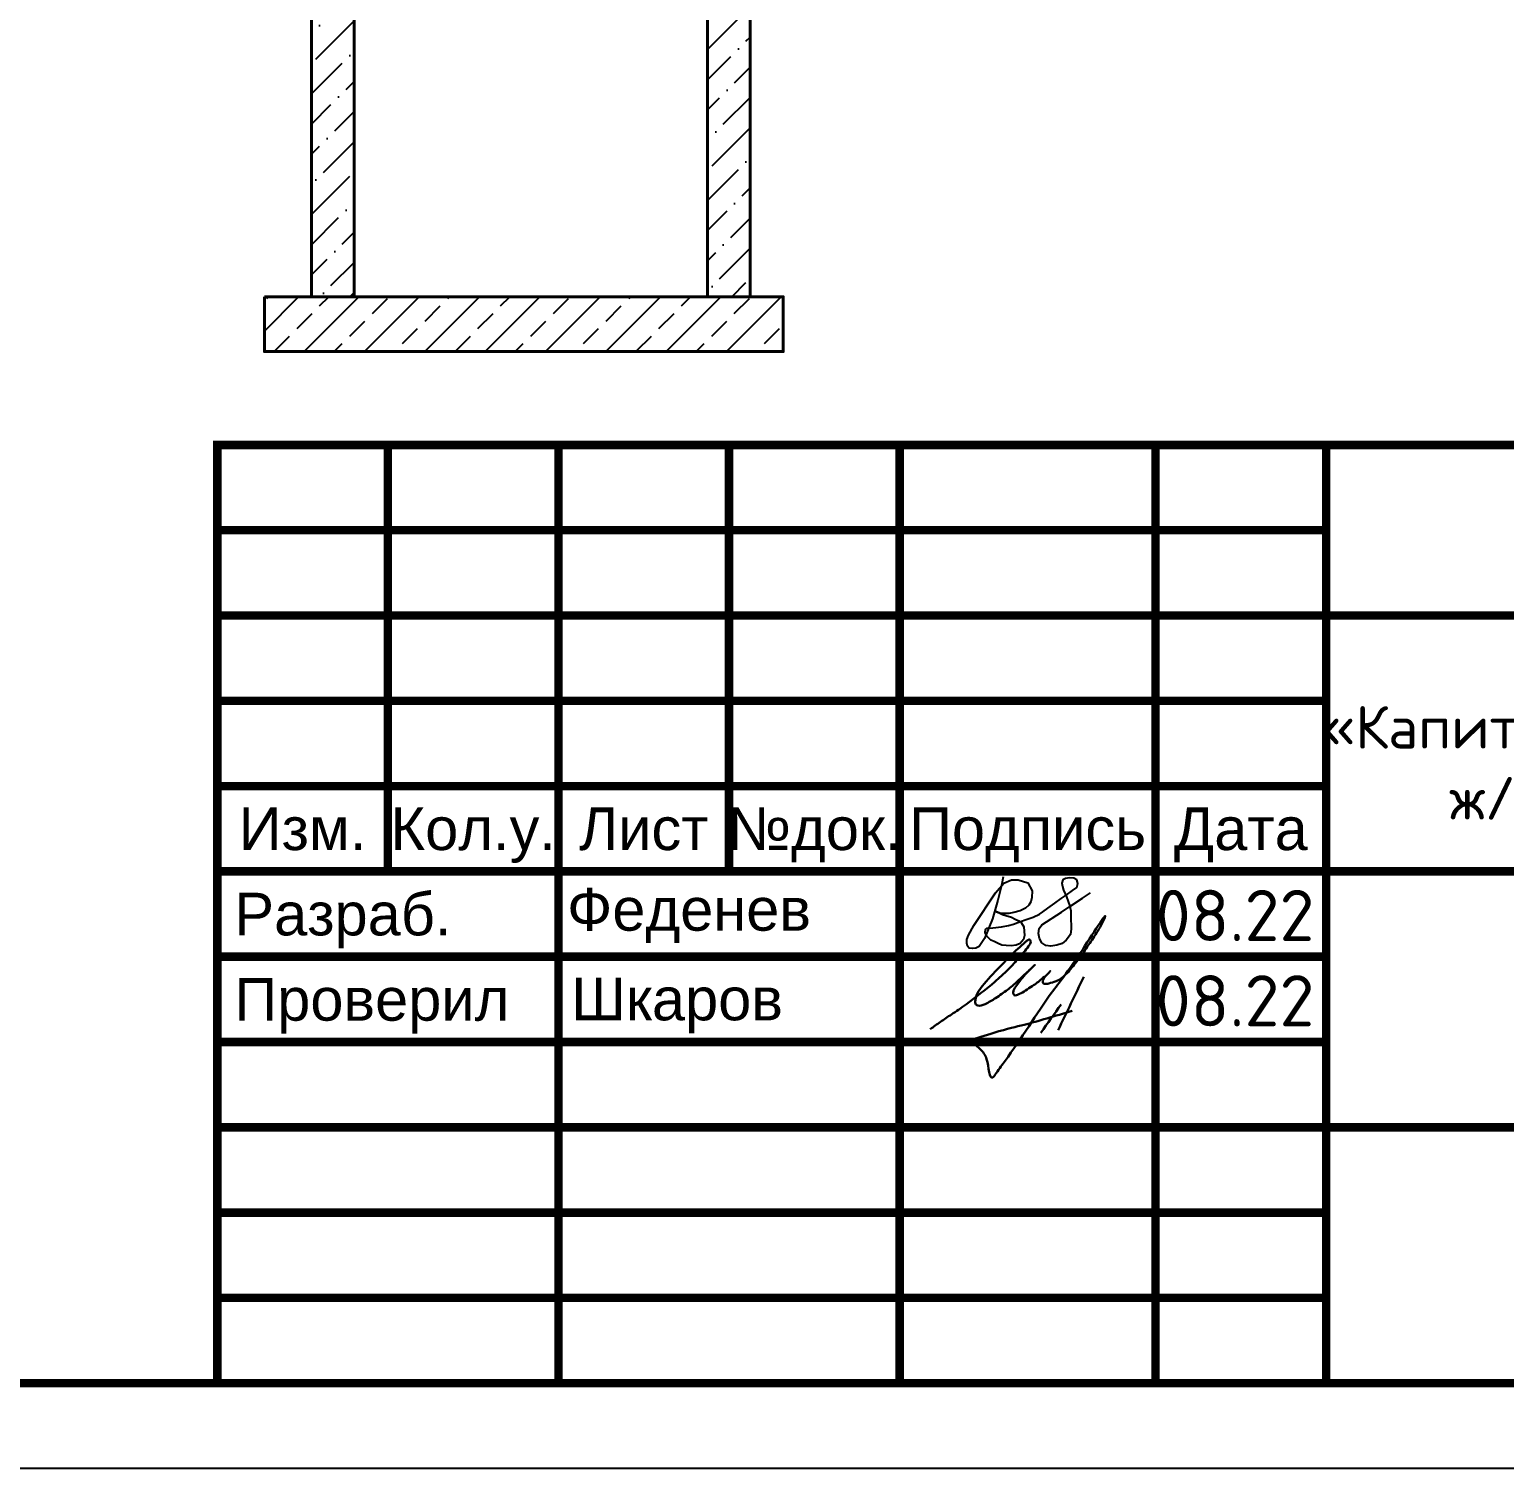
# Model space of a CAD drawing. Header units: millimetres. Extents: x 1114 to 8235, y 637 to 5441.
# Drawn here: x 4965.5 to 5052, y 1173.7 to 1258 of the extents above; entities that cross this region are included whole.
import ezdxf
from ezdxf.enums import TextEntityAlignment as Align

# ---------------------------------------------------------------- set-up
doc = ezdxf.new("R2010")
doc.units = ezdxf.units.MM
for name, color, linetype, lineweight in [('9 Размеры на геодезии', 5, 'Continuous', 40), ('Размерный', 4, 'Continuous', 30), ('Размеры на чертеже', 250, 'Continuous', 25)]:
    doc.layers.add(name, color=color, linetype=linetype, lineweight=lineweight)
doc.layers.add('рамка', color=7, linetype='Continuous')
doc.styles.add('-ISOCPEUR-', font='isocpeur.ttf')
doc.styles.get("Standard").update_dxf_attribs({"font": 'arial.ttf'})

# ---------------------------------------------------------------- blocks, each defined once
blk = doc.blocks.new('*U293')
blk.add_lwpolyline([(0, 123), (594, 123), (594, -297), (0, -297)], close=True)
at = {"const_width": 0.5}
blk.add_lwpolyline([(20, 118), (589, 118), (589, -292), (20, -292)], close=True, dxfattribs=at)
for points in [[(404, -292), (404, -237), (589, -237)], [(414, -237), (414, -262)], [(424, -237), (424, -292)], [(434, -237), (434, -262)], [(444, -237), (444, -292)], [(459, -237), (459, -292)], [(469, -237), (469, -292)], [(404, -242), (469, -242)], [(404, -247), (469, -247)], [(469, -247), (589, -247)], [(404, -252), (469, -252)], [(404, -257), (469, -257)], [(404, -262), (589, -262)], [(404, -267), (469, -267)], [(404, -272), (469, -272)], [(404, -277), (469, -277)], [(469, -277), (589, -277)], [(404, -282), (469, -282)], [(404, -287), (469, -287)]]:
    blk.add_lwpolyline(points, dxfattribs=at)
for s, p in [('Изм.', (409, -259.5)), ('Кол.у.', (419, -259.5)), ('Лист', (429, -259.5)), ('№док.', (439, -259.5)), ('Подпись', (451.5, -259.5)), ('Дата', (464, -259.5))]:
    blk.add_text(s, height=2.5).set_placement(p, align=Align.MIDDLE_CENTER)
for s, p in [('Разраб.', (405, -264.5)), ('Проверил', (405, -269.5))]:
    blk.add_text(s, height=2.5).set_placement(p, align=Align.MIDDLE_LEFT)
at = {"insert": (527.343, -255.971), "char_height": 2.5, "width": 124.31117, "attachment_point": 5, "style": '-ISOCPEUR-'}
blk.add_mtext('\\pi3.21545;{\\C7;«Капитальный ремонт тепловых сетей от ТК-8013 по ул. Куйбышева,д.7 до ж/д. №6 по ул. Луговая в ГО г. Рыбинск Ярославской области».}', dxfattribs=at)
blk.add_attdef('РАЗРАБОТАЛ', text='', height=2.5).set_placement((424.501, -264.224), align=Align.MIDDLE_LEFT)
at = {"flags": 8}
for tag, height, p in [('ДАТА', 2.5, (464.074, -264.402)), ('ЛИСТ', 3, (560.388, -271.915)), ('ЛИСТОВ', 3, (577.888, -271.915))]:
    blk.add_attdef(tag, text='', height=height, dxfattribs=at).set_placement(p, align=Align.MIDDLE_CENTER)
for tag, p in [('ТЕПЛОВЫЕ_СЕТИ_001', (489.411, -270.975)), ('ИМЯ_ЧЕРТЕЖА_001', (491.508, -285.584))]:
    blk.add_attdef(tag, p, '', height=3, dxfattribs=at)
blk.add_attdef('ПРОВЕРИЛ', (424.749, -270.729), '', height=2.5)
at = {"style": '-ISOCPEUR-', "flags": 8}
blk.add_attdef('ФОРМАТ', text='', height=3, dxfattribs=at).set_placement((554.972, -294.745), align=Align.MIDDLE_CENTER)
blk = doc.blocks.new('подпись')
at = {"lineweight": 30}
for points in [[(-0.82, -1.225), (-0.208, -0.796), (0.429, -0.361), (0.855, -0.08), (1.32, 0.253), (2.001, 0.772), (2.795, 1.399), (3.272, 1.827), (3.842, 2.359), (4.465, 3.065), (5.012, 3.73), (5.076, 3.95), (5.014, 4.027), (4.906, 4.001), (4.755, 3.878), (4.332, 3.495), (3.4, 2.576), (2.343, 1.429), (1.835, 0.482), (1.869, 0.229), (1.988, 0.161), (2.165, 0.161), (2.413, 0.252), (3.02, 0.603), (3.714, 1.088), (4.343, 1.624), (5.321, 2.549), (4.752, 1.981), (4.266, 1.359), (4.075, 1.049), (4.069, 0.847), (4.111, 0.776), (4.248, 0.776), (4.424, 0.843), (4.779, 1.048), (5.159, 1.3), (5.466, 1.506), (5.722, 1.726), (6.052, 1.989), (6.229, 2.182), (5.944, 1.882), (5.796, 1.625), (5.796, 1.497), (5.891, 1.441), (6.132, 1.461), (6.57, 1.595), (6.902, 1.787), (7.496, 2.393), (8.037, 3.079), (8.605, 3.922), (9.148, 4.763), (9.43, 5.333), (7.998, 3.261), (6.286, 0.884), (3.582, -3.067), (3.054, -3.8), (2.851, -4.052), (2.493, -2.98), (2.121, -2.392), (1.297, -1.963), (1.024, -2.029), (2.914, -1.436), (4.701, -0.96), (7.512, -0.145)], [(8.192, 1.853), (6.683, -1.27)], [(6.859, 0.227), (5.672, -1.426)]]:
    blk.add_spline(points, degree=3, dxfattribs=at)
blk = doc.blocks.new('Подпись Леха')
at = {"layer": 'рамка'}
blk.add_blockref('подпись', (2.696, 0.109), dxfattribs=at)

msp = doc.modelspace()

# ---------------------------------------------------------------- hatches: boundary and pattern name
h = msp.add_hatch()
h.set_pattern_fill('ANSI36', color=256, scale=0.39375)
h.set_pattern_definition([(45, (1169.8705, 5288.4025), (0.66299547, 2.4309834), [3.12539063, -0.62507813, 0, -0.62507813])])
h.paths.add_polyline_path([(4982.056, 1242.363), (4984.556, 1242.363), (4984.556, 1328.819), (4982.056, 1328.819)])
h = msp.add_hatch()
h.set_pattern_fill('ANSI36', color=256, scale=0.39375)
h.set_pattern_definition([(45, (1197.9549, 5308.2416), (0.66299547, 2.4309834), [3.12539063, -0.62507813, 0, -0.62507813])])
h.paths.add_polyline_path([(5007.774, 1328.819), (5005.274, 1328.819), (5005.274, 1285.018), (5007.774, 1285.018)])
h.paths.add_polyline_path([(5005.274, 1268.612), (5007.774, 1268.612), (5007.774, 1285.018), (5005.274, 1285.018)])
h.paths.add_polyline_path([(5007.774, 1266.987), (5005.274, 1266.987), (5005.274, 1242.363), (5007.774, 1242.363)])
h = msp.add_hatch()
h.set_pattern_fill('ANSI33', color=256, scale=0.39375)
h.set_pattern_definition([(45, (1169.8705, 5270.188), (-1.7679879, 1.7679879), []), (45, (1171.6384, 5270.188), (-1.7679879, 1.7679879), [1.25015625, -0.6250781])])
h.paths.add_polyline_path([(4979.299, 1242.363), (4979.299, 1239.154), (5009.717, 1239.154), (5009.717, 1242.363)])

# ---------------------------------------------------------------- linework, layer by layer
msp.add_lwpolyline([(5022.608, 1208.371), (5022.508, 1207.849), (5022.299, 1206.992), (5021.982, 1205.911), (5021.518, 1204.75), (5021.2, 1204.279), (5021.006, 1204.18), (5020.812, 1204.156), (5020.624, 1204.18), (5020.527, 1204.292), (5020.478, 1204.475), (5020.483, 1204.684), (5020.58, 1204.945), (5020.883, 1205.505), (5022.157, 1207.419), (5022.654, 1207.993), (5023.104, 1208.187), (5023.484, 1208.179), (5024.05, 1208.016), (5024.314, 1207.543), (5024.29, 1207.155), (5024.233, 1206.892), (5024.117, 1206.708), (5023.913, 1206.524), (5023.602, 1206.368), (5023.243, 1206.267), (5022.932, 1206.208), (5022.666, 1206.218), (5022.408, 1206.227), (5022.171, 1206.339), (5022.113, 1206.356), (5022.369, 1206.246), (5022.576, 1206.157), (5022.768, 1206.089), (5023.088, 1205.997), (5023.313, 1205.891), (5023.523, 1205.792), (5023.661, 1205.696), (5023.812, 1205.425), (5023.836, 1205.175), (5023.859, 1204.928), (5023.805, 1204.683), (5023.609, 1204.465), (5023.367, 1204.355), (5023.07, 1204.324), (5022.781, 1204.34), (5022.537, 1204.353), (5022.312, 1204.457), (5022.074, 1204.567), (5021.891, 1204.651), (5021.781, 1204.754), (5021.642, 1204.883), (5021.558, 1205.094), (5021.563, 1205.284), (5021.675, 1205.348), (5022.008, 1205.382), (5022.508, 1205.433), (5022.917, 1205.519), (5023.21, 1205.58), (5023.46, 1205.69), (5023.895, 1205.846), (5024.369, 1206.007), (5024.731, 1206.178), (5024.931, 1206.32), (5025.23, 1206.531), (5025.628, 1206.814), (5026.012, 1207.085), (5026.309, 1207.296), (5026.674, 1207.554), (5026.928, 1207.734), (5026.981, 1207.977), (5026.926, 1208.181), (5026.754, 1208.29), (5026.504, 1208.306), (5026.253, 1208.275), (5026.102, 1208.182), (5026.048, 1208.001), (5026.077, 1207.8), (5026.151, 1207.58), (5026.327, 1207.184), (5026.518, 1206.636), (5026.567, 1206.372), (5026.581, 1206.054), (5026.598, 1205.317), (5026.551, 1204.98), (5026.308, 1204.659), (5026.065, 1204.448), (5025.752, 1204.354), (5025.407, 1204.307), (5025.101, 1204.346), (5024.866, 1204.495), (5024.741, 1204.753), (5024.67, 1205.051), (5024.709, 1205.333), (5024.874, 1205.552), (5026.018, 1206.289), (5026.449, 1206.594), (5027.256, 1207.119), (5027.73, 1207.427)])
at = {"layer": '9 Размеры на геодезии', "color": 0, "linetype": 'ByBlock'}
for points in [[(4982.056, 1328.819), (4984.556, 1328.819), (4984.556, 1242.363), (4982.056, 1242.363)], [(4979.299, 1242.363), (5009.717, 1242.363), (5009.717, 1239.154), (4979.299, 1239.154)]]:
    msp.add_lwpolyline(points, close=True, dxfattribs=at)
msp.add_lwpolyline([(5007.774, 1266.987), (5007.774, 1242.363), (5005.274, 1242.363), (5005.274, 1266.987)], dxfattribs=at)

# ---------------------------------------------------------------- block references
msp.add_blockref('Подпись Леха', (5016.448, 1200.546))
at = {"layer": 'Размеры на чертеже', "lineweight": 90}
ref = msp.add_blockref('*U293', (4572.54, 1470.682), dxfattribs=at)
ref.add_attrib('РАЗРАБОТАЛ', 'Феденев', dxfattribs={"layer": '0', "height": 2.5}).set_placement((4997.041, 1206.458), align=Align.MIDDLE_LEFT)
ref.add_attrib('ПРОВЕРИЛ', 'Шкаров', (4997.289, 1199.953), dxfattribs={"layer": '0', "height": 2.5})

# ---------------------------------------------------------------- texts
at = {"layer": 'Размерный', "color": 0, "style": '-ISOCPEUR-'}
for p in [(5031.548, 1204.599), (5031.548, 1199.599)]:
    msp.add_text('08.22', height=3, dxfattribs=at).set_placement(p)

doc.saveas('drawing.dxf')
